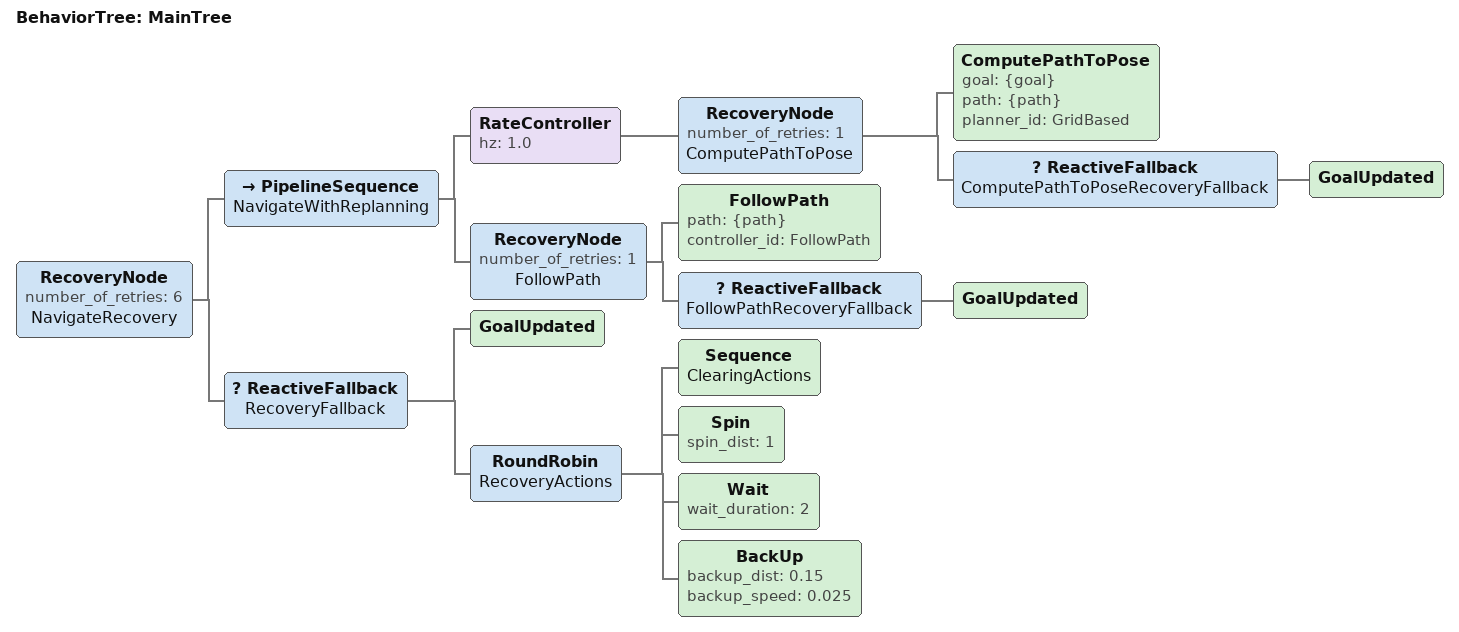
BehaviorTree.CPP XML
<root main_tree_to_execute="MainTree">
    <BehaviorTree ID="MainTree">
        <RecoveryNode number_of_retries="6" name="NavigateRecovery">
            <PipelineSequence name="NavigateWithReplanning">
                <RateController hz="1.0">
                    <RecoveryNode number_of_retries="1" name="ComputePathToPose">
                        <ComputePathToPose goal="{goal}" path="{path}" planner_id="GridBased"/>
                        <ReactiveFallback name="ComputePathToPoseRecoveryFallback">
                            <GoalUpdated/>
                        </ReactiveFallback>
                    </RecoveryNode>
                </RateController>
                <RecoveryNode number_of_retries="1" name="FollowPath">
                    <FollowPath path="{path}" controller_id="FollowPath"/>
                    <ReactiveFallback name="FollowPathRecoveryFallback">
                        <GoalUpdated/>
                    </ReactiveFallback>
                </RecoveryNode>
            </PipelineSequence>
            <ReactiveFallback name="RecoveryFallback">
                <GoalUpdated/>
                <RoundRobin name="RecoveryActions">
                    <Sequence name="ClearingActions">
                    </Sequence>
                    <Spin spin_dist="1"/>
                    <Wait wait_duration="2"/>
                    <BackUp backup_dist="0.15" backup_speed="0.025"/>
                </RoundRobin>
            </ReactiveFallback>
        </RecoveryNode>
    </BehaviorTree>
</root>
